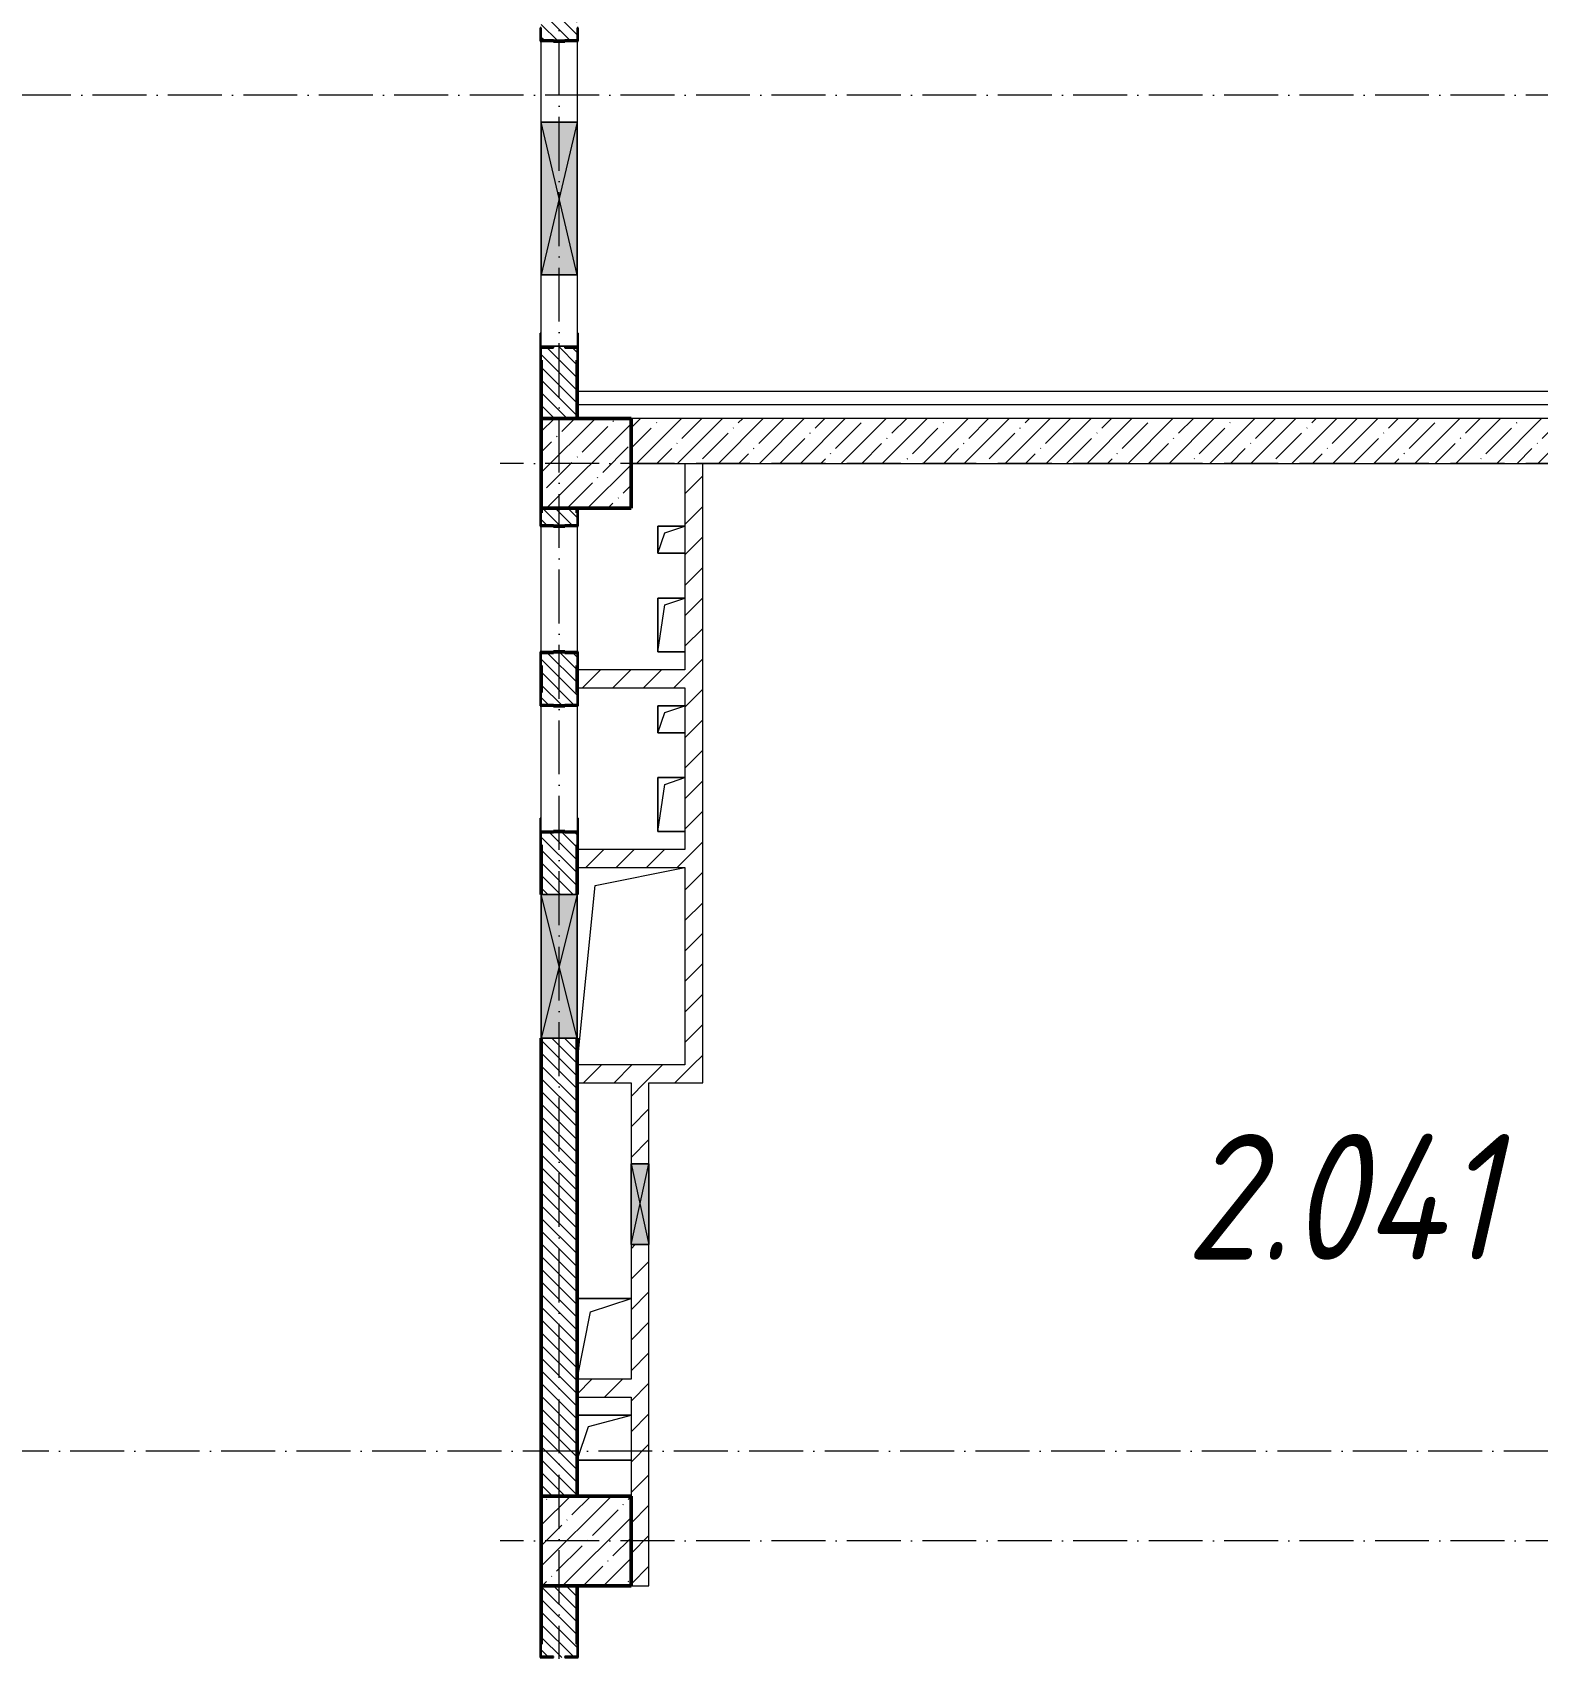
# Model space of a CAD drawing. Header units: millimetres. Extents: x -12989 to 629078, y -109036 to 555275.
# Drawn here: x 133676 to 142058, y 64445 to 73445 of the extents above; entities that cross this region are included whole.
import ezdxf

# ---------------------------------------------------------------- set-up
doc = ezdxf.new("R2010")
doc.units = ezdxf.units.MM
doc.linetypes.add('50_200_ШТРИХ_1Т_ш5_п1_п1_', pattern=[700, 500, -100, 0, -100])
for name, color, linetype, lineweight in [('A-DETL-____-OTLN-4', 7, 'Continuous', 18), ('A-DETL-GENF-OTLN', 7, 'Continuous', 9), ('A-FLOR-____-OTLN', 7, 'Continuous', 9), ('A-GENM-____-MCUT', 7, 'Continuous', 25), ('A-GENM-____-OTLN', 7, 'Continuous', 9), ('A-GENM-____-OTLN-1', 7, 'Continuous', 25), ('A-GLAZ-____-OTLN', 7, 'Continuous', 9), ('A-WALL-____-MCUT-1', 7, 'Continuous', 9), ('A-WALL-____-MCUT-2', 7, 'Continuous', 50), ('A-WALL-____-PATT-1', 7, 'Continuous', 9), ('A-WALL-FNSH-MCUT-1', 7, 'Continuous', 9), ('I-WALL-____-OTLN', 7, 'Continuous', 9), ('S-COLS-____-MCUT', 7, 'Continuous', 50), ('S-COLS-____-OTLN', 7, 'Continuous', 9), ('S-GRID-____-OTLN-1', 7, '50_200_ШТРИХ_1Т_ш5_п1_п1_', 9), ('Марки помещений', 7, 'Continuous', 9)]:
    doc.layers.add(name, color=color, linetype=linetype, lineweight=lineweight)
doc.styles.add('ISOCPEUR_I_3', font='isocpeui.ttf', dxfattribs={"width": 0.85, "height": 2.2})
pattern_1 = [(135, (43259.71, 63713.66), (-35.35534, -35.35534), [])]
pattern_2 = [(45, (43259.71, 63713.66), (-84.85281, 84.85281), [])]

# ---------------------------------------------------------------- blocks, each defined once
blk = doc.blocks.new('BSC_Колонна _Прямоугольная - 500х500-V23-АР1_План отверстий 2 этажа в осях 1-64_А-ГГ')
at = {"layer": 'S-COLS-____-OTLN'}
h = blk.add_hatch(dxfattribs=at)
h.set_pattern_fill('FP_52', color=256, style=0, pattern_type=2)
h.set_pattern_definition([(45, (-93500, -7331.04), (-114.04925, 114.04925), []), (45, (-93385.95, -7331.04), (-114.04925, 114.04925), [201.613, -40.323, 3.353, -36.97])])
h.paths.add_polyline_path([(-250, -250), (250, -250), (250, 250), (-250, 250)], flags=0)
at = {"layer": 'S-COLS-____-MCUT'}
for p, q in [((250, 250), (-250, 250)), ((-250, 250), (-250, -250)), ((250, -250), (250, 250)), ((-250, -250), (250, -250))]:
    blk.add_line(p, q, dxfattribs=at)
blk = doc.blocks.new('BSC_Колонна _Прямоугольная - 500х500-V78-АР1_План отверстий 2 этажа в осях 1-64_А-ГГ')
at = {"layer": 'S-COLS-____-OTLN'}
h = blk.add_hatch(dxfattribs=at)
h.set_pattern_fill('FP_107', color=256, style=0, pattern_type=2)
h.set_pattern_definition([(45, (-93500, -1331.04), (-114.04925, 114.04925), []), (45, (-93385.95, -1331.04), (-114.04925, 114.04925), [201.613, -40.323, 3.353, -36.97])])
h.paths.add_polyline_path([(-250, -250), (250, -250), (250, 250), (-250, 250)], flags=0)
at = {"layer": 'S-COLS-____-MCUT'}
for p, q in [((250, 250), (-250, 250)), ((-250, 250), (-250, -250)), ((250, -250), (250, 250)), ((-250, -250), (250, -250))]:
    blk.add_line(p, q, dxfattribs=at)
blk = doc.blocks.new('Фахверк_СКБ_Уголок - 200_3960-28268576-АР1_План отверстий 2 этажа в осях 1-64_А-ГГ')
at = {"layer": 'A-GENM-____-MCUT'}
for p, q in [((200, 156), (125, 156)), ((125, 156), (125, 81)), ((131, 81), (131, 150)), ((131, 150), (200, 150)), ((200, 150), (200, 156)), ((125, 81), (131, 81)), ((131, 19), (125, 19)), ((125, 19), (125, -56)), ((131, -50), (131, 19)), ((125, -56), (200, -56)), ((200, -50), (131, -50)), ((200, -56), (200, -50))]:
    blk.add_line(p, q, dxfattribs=at)
blk = doc.blocks.new('154_Стойка_СКБ_Уголок - СМ-2480_200-28346303-АР1_План отверстий 2 этажа в осях 1-64_А-ГГ')
at = {"layer": 'A-GENM-____-MCUT'}
for p, q in [((125, 156), (125, 81)), ((200, 156), (125, 156)), ((131, 81), (131, 150)), ((131, 150), (200, 150)), ((200, 150), (200, 156)), ((125, 81), (131, 81)), ((131, 19), (125, 19)), ((125, 19), (125, -56)), ((131, -50), (131, 19)), ((125, -56), (200, -56)), ((200, -50), (131, -50)), ((200, -56), (200, -50))]:
    blk.add_line(p, q, dxfattribs=at)
blk = doc.blocks.new('Стойка_Влож_Полоса боковая - Полоса-28213942-АР1_План отверстий 2 этажа в осях 1-64_А-ГГ')
at = {"layer": 'A-GENM-____-OTLN'}
for p, q in [((-5, 60), (0, 60)), ((-5, -60), (-5, 60)), ((0, 31), (0, -31)), ((0, -60), (-5, -60))]:
    blk.add_line(p, q, dxfattribs=at)
blk = doc.blocks.new('Стойка_Влож_Уголок_Опорный - Уголок-28213941-АР1_План отверстий 2 этажа в осях 1-64_А-ГГ')
at = {"layer": 'A-GENM-____-OTLN'}
for p, q in [((-212, -6), (-212, 0)), ((0, 0), (0, -6)), ((-212, -75), (-212, -6)), ((-212, -6), (-206, -6)), ((-212, -75), (-206, -75)), ((-6, -6), (0, -6)), ((-6, -75), (0, -75)), ((0, -6), (0, -75))]:
    blk.add_line(p, q, dxfattribs=at)
blk = doc.blocks.new('154_Стойка_СКБ_Уголок - СМ-2180_200-28268025-АР1_План отверстий 2 этажа в осях 1-64_А-ГГ')
at = {"layer": 'A-GENM-____-MCUT'}
for p, q in [((125, 156), (125, 81)), ((200, 156), (125, 156)), ((131, 81), (131, 150)), ((131, 150), (200, 150)), ((200, 150), (200, 156)), ((125, 81), (131, 81)), ((131, 19), (125, 19)), ((125, 19), (125, -56)), ((131, -50), (131, 19)), ((125, -56), (200, -56)), ((200, -50), (131, -50)), ((200, -56), (200, -50))]:
    blk.add_line(p, q, dxfattribs=at)
blk = doc.blocks.new('Фахверк_СКБ_Уголок - 200_3960_зеркало-28268689-АР1_План отверстий 2 этажа в осях 1-64_А-ГГ')
at = {"layer": 'A-GENM-____-MCUT'}
for p, q in [((200, 156), (125, 156)), ((125, 156), (125, 81)), ((131, 81), (131, 150)), ((131, 150), (200, 150)), ((200, 150), (200, 156)), ((125, 81), (131, 81)), ((131, 19), (125, 19)), ((125, 19), (125, -56)), ((131, -50), (131, 19)), ((125, -56), (200, -56)), ((200, -50), (131, -50)), ((200, -56), (200, -50))]:
    blk.add_line(p, q, dxfattribs=at)
blk = doc.blocks.new('AR_Отверстие прямоугольное _в плите_ - AR_Отверстие прямоугольное _в плите_-30423627-АР1_План отверстий 2 этажа в осях 1-64_А-ГГ')
at = {"layer": 'A-GENM-____-OTLN'}
for p, q in [((75, 75), (-75, 75)), ((-75, 75), (-75, -75)), ((-75, -75), (-37.5, 37.5)), ((-37.5, 37.5), (75, 75)), ((-75, -75), (75, -75))]:
    blk.add_line(p, q, dxfattribs=at)
blk = doc.blocks.new('AR_Отверстие прямоугольное _в плите_ - AR_Отверстие прямоугольное _в плите_-30423637-АР1_План отверстий 2 этажа в осях 1-64_А-ГГ')
at = {"layer": 'A-GENM-____-OTLN'}
for p, q in [((75, 150), (-75, 150)), ((-75, 150), (-75, -150)), ((-75, -150), (-37.5, 112.5)), ((-37.5, 112.5), (75, 150)), ((-75, -150), (75, -150))]:
    blk.add_line(p, q, dxfattribs=at)
blk = doc.blocks.new('AR_Отверстие прямоугольное _в плите_ - AR_Отверстие прямоугольное _в плите_-30552713-АР1_План отверстий 2 этажа в осях 1-64_А-ГГ')
at = {"layer": 'A-GENM-____-OTLN'}
for p, q in [((-200, 450), (300, 550)), ((-300, -550), (-200, 450))]:
    blk.add_line(p, q, dxfattribs=at)
blk = doc.blocks.new('AR_Отверстие прямоугольное _в плите_ - AR_Отверстие прямоугольное _в плите_-30552572-АР1_План отверстий 2 этажа в осях 1-64_А-ГГ')
at = {"layer": 'A-GENM-____-OTLN'}
for p, q in [((150, 125), (-150, 125)), ((-87.5, 62.5), (150, 125)), ((-150, -125), (-87.5, 62.5)), ((-150, -125), (150, -125))]:
    blk.add_line(p, q, dxfattribs=at)
blk = doc.blocks.new('AR_Отверстие прямоугольное _в плите_ - AR_Отверстие прямоугольное _в плите_-V177-АР1_План отверстий 2 этажа в осях 1-64_А-ГГ')
at = {"layer": 'A-GENM-____-OTLN'}
for p, q in [((150, 225), (-150, 225)), ((-75, 150), (150, 225)), ((-150, -225), (-75, 150))]:
    blk.add_line(p, q, dxfattribs=at)
blk = doc.blocks.new('AR_Отверстие прямоугольное _в стене_ - AR_Отверстие прямоугольное _в стене__ОВ-36856221-АР1_План отверстий 2 этажа в осях 1-64_А-ГГ')
at = {"layer": 'A-GLAZ-____-OTLN'}
blk.add_hatch(color=256, dxfattribs=at).paths.add_polyline_path([(-225, -50), (225, -50), (225, 50), (-225, 50)], flags=0)
at = {"layer": 'A-DETL-GENF-OTLN'}
for p, q in [((-225, -50), (-225, 50)), ((-225, 50), (225, 50)), ((225, 50), (-225, -50)), ((-225, 50), (225, -50)), ((225, 50), (-225, 50)), ((-225, 50), (-225, -50)), ((225, 50), (225, -50)), ((225, -50), (225, 50)), ((225, -50), (-225, -50)), ((-225, -50), (225, -50))]:
    blk.add_line(p, q, dxfattribs=at)
blk = doc.blocks.new('AR_Отверстие прямоугольное _в стене__БезПР - AR_Отверстие прямоугольное _в стене__БезПР-36854796-АР1_План отверстий 2 этажа в осях 1-64_А-ГГ')
at = {"layer": 'A-GLAZ-____-OTLN'}
blk.add_hatch(color=256, dxfattribs=at).paths.add_polyline_path([(400, -100), (400, 100), (-400, 100), (-400, -100), (355.2, -100)], flags=0)
at = {"layer": 'A-DETL-GENF-OTLN'}
for p, q in [((-400, -100), (-400, 100)), ((-400, 100), (400, 100)), ((400, 100), (-400, -100)), ((-400, 100), (400, -100)), ((400, 100), (-400, 100)), ((-400, 100), (-400, -100)), ((400, 100), (400, -100)), ((400, -100), (400, 100)), ((400, -100), (-400, -100)), ((-400, -100), (400, -100))]:
    blk.add_line(p, q, dxfattribs=at)
at = {"layer": 'A-GLAZ-____-OTLN'}
blk.add_line((400, 100), (-400, 100), dxfattribs=at)
blk = doc.blocks.new('AR_Отверстие прямоугольное _в стене_ - AR_Отверстие прямоугольное _в стене__ОВ-36798040-АР1_План отверстий 2 этажа в осях 1-64_А-ГГ')
at = {"layer": 'A-GLAZ-____-OTLN'}
blk.add_hatch(color=256, dxfattribs=at).paths.add_polyline_path([(425, -100), (425, 100), (-425, 100), (-425, -100)], flags=0)
at = {"layer": 'A-DETL-GENF-OTLN'}
for p, q in [((-425, -100), (-425, 100)), ((-425, 100), (425, 100)), ((425, 100), (-425, -100)), ((-425, 100), (425, -100)), ((425, 100), (-425, 100)), ((-425, 100), (-425, -100)), ((425, 100), (425, -100)), ((425, -100), (425, 100)), ((425, -100), (-425, -100)), ((-425, -100), (425, -100))]:
    blk.add_line(p, q, dxfattribs=at)
blk = doc.blocks.new('2этаж')
at = {"layer": 'S-GRID-____-OTLN-1', "color": 251, "ltscale": 0.6, "true_color": 0x636466}
for p, q in [((77758.3, 454533.3), (77758.3, 508896.9)), ((88482.7, 468397), (-20037.2, 468397)), ((88482.7, 466347), (77429.6, 466347)), ((88359, 460847), (-20260.4, 460847)), ((88482.7, 460347), (77429.6, 460347))]:
    blk.add_line(p, q, dxfattribs=at)

msp = doc.modelspace()

# ---------------------------------------------------------------- hatches: boundary and pattern name
at = {"layer": 'A-WALL-____-PATT-1'}
h = msp.add_hatch(dxfattribs=at)
h.set_pattern_fill('FP_6', color=256, style=0, pattern_type=2)
h.set_pattern_definition(pattern_1)
h.paths.add_polyline_path([(136709.7115, 71294.7006), (136709.7115, 71688.7006), (136640.7115, 71688.7006), (136640.7115, 71694.7006), (136578.7115, 71694.7006), (136578.7115, 71688.7006), (136509.7115, 71688.7006), (136509.7115, 71294.7006)], flags=0)
h.paths.add_polyline_path([(136640.7115, 73394.7006), (136640.7115, 73400.7006), (136709.7115, 73400.7006), (136709.7115, 73794.7006), (136509.7115, 73794.7006), (136509.7115, 73400.7006), (136578.7115, 73400.7006), (136578.7115, 73394.7006)], flags=0)
h = msp.add_hatch(dxfattribs=at)
h.set_pattern_fill('FP_25', color=256, style=0, pattern_type=2)
h.set_pattern_definition([(45, (43259.71, 63713.66), (-114.04925, 114.04925), []), (45, (43373.76, 63713.66), (-114.04925, 114.04925), [201.612, -40.322, 3.353, -36.97])])
h.paths.add_polyline_path([(144009.7115, 71044.7006), (144009.7115, 71294.7006), (137009.7115, 71294.7006), (137009.7115, 71044.7006), (143991.4863, 71044.7006)], flags=0)
h = msp.add_hatch(dxfattribs=at)
h.set_pattern_fill('FP_4', color=256, style=0, pattern_type=2)
h.set_pattern_definition(pattern_2)
h.paths.add_polyline_path([(137409.7115, 67694.7006), (137409.7115, 71044.7006), (137309.7115, 71044.7006), (137309.7115, 67694.7006)], flags=0)
h = msp.add_hatch(dxfattribs=at)
h.set_pattern_fill('FP_6', color=256, style=0, pattern_type=2)
h.set_pattern_definition(pattern_1)
h.paths.add_polyline_path([(136509.7115, 65294.7006), (136709.7115, 65294.7006), (136709.7115, 67844.7006), (136509.7115, 67844.7006)], flags=0)
h.paths.add_polyline_path([(136690.7925, 68644.7006), (136709.7115, 68644.7006), (136709.3871, 68988.7006), (136640.7115, 68988.7006), (136640.7115, 68994.7006), (136578.7115, 68994.7006), (136578.7115, 68988.7006), (136509.7115, 68988.7006), (136509.7115, 68644.7006), (136640.7115, 68644.7006)], flags=0)
h.paths.add_polyline_path([(136640.7115, 69694.7006), (136640.7115, 69700.7006), (136709.7115, 69700.7006), (136709.7115, 69988.7006), (136640.7115, 69988.7006), (136640.7115, 69994.7006), (136578.7115, 69994.7006), (136578.7115, 69988.7006), (136509.7115, 69988.7006), (136509.7115, 69700.7006), (136578.7115, 69700.7006), (136578.7115, 69694.7006)], flags=0)
h.paths.add_polyline_path([(136640.7115, 70694.7006), (136640.7115, 70700.7006), (136709.7115, 70700.7006), (136709.7115, 70794.7006), (136509.7115, 70794.7006), (136509.7115, 70700.7006), (136578.7115, 70700.7006), (136578.7115, 70694.7006)], flags=0)
h = msp.add_hatch(dxfattribs=at)
h.set_pattern_fill('FP_4', color=256, style=0, pattern_type=2)
h.set_pattern_definition(pattern_2)
h.paths.add_polyline_path([(137309.7115, 69794.7006), (137309.7115, 69894.7006), (136709.7115, 69894.7006), (136709.7115, 69794.7006), (136921.6291, 69794.7006)], flags=0)
h = msp.add_hatch(dxfattribs=at)
h.set_pattern_fill('FP_4', color=256, style=0, pattern_type=2)
h.set_pattern_definition(pattern_2)
h.paths.add_polyline_path([(137309.7115, 68794.7006), (137309.7115, 68894.7006), (136709.7115, 68894.7006), (136709.7115, 68794.7006), (136921.6291, 68794.7006)], flags=0)
h = msp.add_hatch(dxfattribs=at)
h.set_pattern_fill('FP_4', color=256, style=0, pattern_type=2)
h.set_pattern_definition(pattern_2)
h.paths.add_polyline_path([(136709.7115, 67594.7006), (137409.7115, 67594.7006), (137409.7115, 67694.7006), (136709.7115, 67694.7006)], flags=0)
h = msp.add_hatch(dxfattribs=at)
h.set_pattern_fill('FP_4', color=256, style=0, pattern_type=2)
h.set_pattern_definition(pattern_2)
h.paths.add_polyline_path([(137109.7115, 64794.7006), (137109.7115, 66694.7006), (137009.7115, 66694.7006), (137009.7115, 64794.7006)], flags=0)
h.paths.add_polyline_path([(137109.7115, 67144.7006), (137109.7115, 67594.7006), (137009.7115, 67594.7006), (137009.7115, 67144.7006), (137082.4387, 67144.7006)], flags=0)
h = msp.add_hatch(dxfattribs=at)
h.set_pattern_fill('FP_4', color=256, style=0, pattern_type=2)
h.set_pattern_definition(pattern_2)
h.paths.add_polyline_path([(136709.7115, 65844.7006), (137009.7115, 65844.7006), (137009.7115, 65944.7006), (136709.7115, 65944.7006)], flags=0)
h = msp.add_hatch(dxfattribs=at)
h.set_pattern_fill('FP_6', color=256, style=0, pattern_type=2)
h.set_pattern_definition(pattern_1)
h.paths.add_polyline_path([(136709.7115, 62294.7006), (136709.7115, 62688.7006), (136640.7115, 62688.7006), (136640.7115, 62694.7006), (136578.7115, 62694.7006), (136578.7115, 62688.7006), (136509.7115, 62688.7006), (136509.7115, 62294.7006), (136669.7115, 62294.7006)], flags=0)
h.paths.add_polyline_path([(136640.7115, 64394.7006), (136640.7115, 64400.7006), (136709.7115, 64400.7006), (136709.7115, 64794.7006), (136509.7115, 64794.7006), (136509.7115, 64400.7006), (136578.7115, 64400.7006), (136578.7115, 64394.7006)], flags=0)

# ---------------------------------------------------------------- linework, layer by layer
at = {"layer": 'A-DETL-____-OTLN-4'}
for p, q in [((144259.7115, 71444.7006), (136709.7115, 71444.7006)), ((144259.7115, 71369.7006), (136709.7115, 71369.7006))]:
    msp.add_line(p, q, dxfattribs=at)
at = {"layer": 'A-FLOR-____-OTLN'}
for p, q in [((137159.7115, 70694.7006), (137309.7115, 70694.7006)), ((137159.7115, 70544.7006), (137159.7115, 70694.7006)), ((137309.7115, 70544.7006), (137159.7115, 70544.7006)), ((137159.7115, 70294.7006), (137309.7115, 70294.7006)), ((137159.7115, 69994.7006), (137159.7115, 70294.7006)), ((137309.7115, 69994.7006), (137159.7115, 69994.7006)), ((137159.7115, 69694.7006), (137309.7115, 69694.7006)), ((137159.7115, 69544.7006), (137159.7115, 69694.7006)), ((137309.7115, 69544.7006), (137159.7115, 69544.7006)), ((137159.7115, 69294.7006), (137309.7115, 69294.7006)), ((137159.7115, 68994.7006), (137159.7115, 69294.7006)), ((137309.7115, 68994.7006), (137159.7115, 68994.7006)), ((136709.7115, 66394.7006), (137009.7115, 66394.7006)), ((136709.7115, 65744.7006), (137009.7115, 65744.7006)), ((137009.7115, 65494.7006), (136709.7115, 65494.7006))]:
    msp.add_line(p, q, dxfattribs=at)
at = {"layer": 'A-WALL-____-MCUT-1'}
for p, q in [((144009.7115, 71294.7006), (137009.7115, 71294.7006)), ((137009.7115, 71044.7006), (144009.7115, 71044.7006))]:
    msp.add_line(p, q, dxfattribs=at)
at = {"layer": 'A-WALL-____-MCUT-2'}
for p, q in [((136578.7115, 73394.7006), (136640.7115, 73394.7006)), ((136509.7115, 71619.7006), (136509.7115, 71294.7006)), ((136709.7115, 71294.7006), (136709.7115, 71619.7006)), ((136509.7115, 70794.7006), (136509.7115, 70769.7006)), ((136709.7115, 70769.7006), (136709.7115, 70794.7006)), ((136578.7115, 70694.7006), (136640.7115, 70694.7006)), ((136640.7115, 69994.7006), (136578.7115, 69994.7006)), ((136509.7115, 69919.7006), (136509.7115, 69769.7006)), ((136709.7115, 69769.7006), (136709.7115, 69919.7006)), ((136578.7115, 69694.7006), (136640.7115, 69694.7006)), ((136640.7115, 68994.7006), (136578.7115, 68994.7006)), ((136509.7115, 68919.7006), (136509.7115, 68644.7006)), ((136709.7115, 68644.7006), (136709.7115, 68919.7006)), ((136509.7115, 67844.7006), (136509.7115, 65294.7006)), ((136709.7115, 65294.7006), (136709.7115, 67844.7006)), ((136509.7115, 64794.7006), (136509.7115, 64469.7006)), ((136709.7115, 64469.7006), (136709.7115, 64794.7006))]:
    msp.add_line(p, q, dxfattribs=at)
at = {"layer": 'A-WALL-FNSH-MCUT-1'}
for p, q in [((137309.7115, 71044.7006), (137309.7115, 69894.7006)), ((137409.7115, 67594.7006), (137409.7115, 71044.7006)), ((137309.7115, 69894.7006), (136709.7115, 69894.7006)), ((136709.7115, 69794.7006), (137309.7115, 69794.7006)), ((137309.7115, 69794.7006), (137309.7115, 68894.7006)), ((137309.7115, 68894.7006), (136709.7115, 68894.7006)), ((136709.7115, 68794.7006), (137309.7115, 68794.7006)), ((137309.7115, 68794.7006), (137309.7115, 67694.7006)), ((137309.7115, 67694.7006), (136709.7115, 67694.7006)), ((136709.7115, 67594.7006), (137009.7115, 67594.7006)), ((137009.7115, 67594.7006), (137009.7115, 67144.7006)), ((137109.7115, 67144.7006), (137109.7115, 67594.7006)), ((137109.7115, 67594.7006), (137409.7115, 67594.7006)), ((137009.7115, 66694.7006), (137009.7115, 65944.7006)), ((137109.7115, 64794.7006), (137109.7115, 66694.7006)), ((137009.7115, 65944.7006), (136709.7115, 65944.7006)), ((136709.7115, 65844.7006), (137009.7115, 65844.7006)), ((137009.7115, 65844.7006), (137009.7115, 65294.7006)), ((137009.7115, 64794.7006), (137109.7115, 64794.7006))]:
    msp.add_line(p, q, dxfattribs=at)
at = {"layer": 'I-WALL-____-OTLN'}
for p, q in [((136509.7115, 72944.7006), (136509.7115, 73394.7006)), ((136709.7115, 73394.7006), (136709.7115, 72944.7006)), ((136509.7115, 71694.7006), (136509.7115, 72094.7006)), ((136709.7115, 72094.7006), (136709.7115, 71694.7006)), ((136509.7115, 69994.7006), (136509.7115, 70694.7006)), ((136709.7115, 70694.7006), (136709.7115, 69994.7006)), ((136509.7115, 68994.7006), (136509.7115, 69694.7006)), ((136709.7115, 69694.7006), (136709.7115, 68994.7006))]:
    msp.add_line(p, q, dxfattribs=at)

# ---------------------------------------------------------------- block references
msp.add_blockref('2этаж', (58851.3748, -395302.2823))
at = {"layer": 'A-GENM-____-OTLN'}
for name, p, rotation in [('Стойка_Влож_Уголок_Опорный - Уголок-28213941-АР1_План отверстий 2 этажа в осях 1-64_А-ГГ', (136503.7115, 71694.7006), 180), ('Стойка_Влож_Полоса боковая - Полоса-28213942-АР1_План отверстий 2 этажа в осях 1-64_А-ГГ', (136609.7115, 71694.7006), 269.9999999999999), ('Стойка_Влож_Уголок_Опорный - Уголок-28213941-АР1_План отверстий 2 этажа в осях 1-64_А-ГГ', (136503.7115, 68994.7006), 180)]:
    msp.add_blockref(name, p, dxfattribs=dict(at, rotation=rotation))
for name, p in [('AR_Отверстие прямоугольное _в плите_ - AR_Отверстие прямоугольное _в плите_-30423627-АР1_План отверстий 2 этажа в осях 1-64_А-ГГ', (137234.7115, 70619.7006)), ('AR_Отверстие прямоугольное _в плите_ - AR_Отверстие прямоугольное _в плите_-30423637-АР1_План отверстий 2 этажа в осях 1-64_А-ГГ', (137234.7115, 70144.7006)), ('AR_Отверстие прямоугольное _в плите_ - AR_Отверстие прямоугольное _в плите_-30423627-АР1_План отверстий 2 этажа в осях 1-64_А-ГГ', (137234.7115, 69619.7006)), ('AR_Отверстие прямоугольное _в плите_ - AR_Отверстие прямоугольное _в плите_-30423637-АР1_План отверстий 2 этажа в осях 1-64_А-ГГ', (137234.7115, 69144.7006)), ('AR_Отверстие прямоугольное _в плите_ - AR_Отверстие прямоугольное _в плите_-30552713-АР1_План отверстий 2 этажа в осях 1-64_А-ГГ', (137009.7115, 68244.7006)), ('AR_Отверстие прямоугольное _в плите_ - AR_Отверстие прямоугольное _в плите_-V177-АР1_План отверстий 2 этажа в осях 1-64_А-ГГ', (136859.7115, 66169.7006)), ('AR_Отверстие прямоугольное _в плите_ - AR_Отверстие прямоугольное _в плите_-30552572-АР1_План отверстий 2 этажа в осях 1-64_А-ГГ', (136859.7115, 65619.7006))]:
    msp.add_blockref(name, p, dxfattribs=at)
at = {"layer": 'A-GENM-____-OTLN-1'}
for name, p, rotation in [('Фахверк_СКБ_Уголок - 200_3960-28268576-АР1_План отверстий 2 этажа в осях 1-64_А-ГГ', (136659.7115, 73269.7006), 89.9999999999999), ('154_Стойка_СКБ_Уголок - СМ-2480_200-28346303-АР1_План отверстий 2 этажа в осях 1-64_А-ГГ', (136559.7115, 71819.7006), 269.9999999999999), ('Фахверк_СКБ_Уголок - 200_3960_зеркало-28268689-АР1_План отверстий 2 этажа в осях 1-64_А-ГГ', (136659.7115, 70569.7006), 89.9999999999999), ('Фахверк_СКБ_Уголок - 200_3960-28268576-АР1_План отверстий 2 этажа в осях 1-64_А-ГГ', (136559.7115, 70119.7006), 269.9999999999999), ('Фахверк_СКБ_Уголок - 200_3960_зеркало-28268689-АР1_План отверстий 2 этажа в осях 1-64_А-ГГ', (136659.7115, 69569.7006), 89.9999999999999), ('154_Стойка_СКБ_Уголок - СМ-2180_200-28268025-АР1_План отверстий 2 этажа в осях 1-64_А-ГГ', (136559.7115, 69119.7006), 269.9999999999999), ('Фахверк_СКБ_Уголок - 200_3960-28268576-АР1_План отверстий 2 этажа в осях 1-64_А-ГГ', (136659.7115, 64269.7006), 89.9999999999999)]:
    msp.add_blockref(name, p, dxfattribs=dict(at, rotation=rotation))
at = {"layer": 'A-GLAZ-____-OTLN'}
for name, p, rotation in [('AR_Отверстие прямоугольное _в стене_ - AR_Отверстие прямоугольное _в стене__ОВ-36798040-АР1_План отверстий 2 этажа в осях 1-64_А-ГГ', (136609.7115, 72519.7006), 269.9999999999999), ('AR_Отверстие прямоугольное _в стене__БезПР - AR_Отверстие прямоугольное _в стене__БезПР-36854796-АР1_План отверстий 2 этажа в осях 1-64_А-ГГ', (136609.7115, 68244.7006), 269.9999999999999), ('AR_Отверстие прямоугольное _в стене_ - AR_Отверстие прямоугольное _в стене__ОВ-36856221-АР1_План отверстий 2 этажа в осях 1-64_А-ГГ', (137059.7115, 66919.7006), 90)]:
    msp.add_blockref(name, p, dxfattribs=dict(at, rotation=rotation))
at = {"layer": 'S-COLS-____-OTLN'}
for name, p in [('BSC_Колонна _Прямоугольная - 500х500-V23-АР1_План отверстий 2 этажа в осях 1-64_А-ГГ', (136759.7115, 71044.7006)), ('BSC_Колонна _Прямоугольная - 500х500-V78-АР1_План отверстий 2 этажа в осях 1-64_А-ГГ', (136759.7115, 65044.7006))]:
    msp.add_blockref(name, p, dxfattribs=at)

# ---------------------------------------------------------------- texts
at = {"layer": 'Марки помещений', "insert": (140096.6039, 67310.46), "char_height": 700, "width": 769.62, "attachment_point": 1, "style": 'ISOCPEUR_I_3'}
msp.add_mtext('2.041', dxfattribs=at)

doc.saveas('drawing.dxf')
